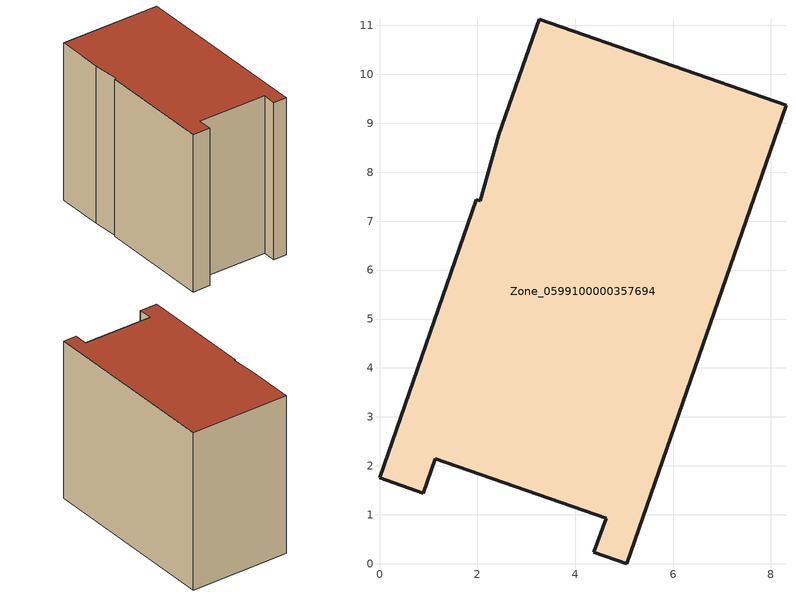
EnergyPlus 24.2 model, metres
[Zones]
Zone_0599100000357694
 floor ground (C_G): 2.44,8.76 3.26,11.12 8.31,9.37 5.05,0 4.38,0.23 4.63,0.93 1.14,2.15 0.9,1.44 0,1.75 1.98,7.44 2.05,7.41 z0
 wall outside (C_F): 2.05,7.41 1.98,7.44 0,1.75 0.9,1.44 1.14,2.15 4.63,0.93 4.38,0.23 5.05,0 8.31,9.37 3.26,11.12 2.44,8.76 2.05,7.41 z0:8.51
 roof outside (C_R): 3.26,11.12 2.44,8.76 2.05,7.41 1.98,7.44 0,1.75 0.9,1.44 1.14,2.15 4.63,0.93 4.38,0.23 5.05,0 8.31,9.37 z8.51
[BUILDING]
Pand.0599100000357694: North Axis=0; Terrain=City; Loads Convergence Tolerance Value=0.04; Temperature Convergence Tolerance Value=0.4; Solar Distribution=FullExterior; Maximum Number of Warmup Days=25; Minimum Number of Warmup Days=1
[Site:Location]
Rotterdam.The.Hague.AP_ZH_NLD Design_Conditions: Latitude=51.96; Longitude=4.45; Time Zone=1; Elevation=-4.5
[SITE:GROUNDTEMPERATURE:BUILDINGSURFACE]
18, 18, 18, 18, 18, 18, 18, 18, 18, 18, 18, 18
[MATERIAL] Thermal Absorptance=0.9; Solar Absorptance=0.7; Visible Absorptance=0.7
Name | Roughness | Thickness | Conductivity | Density | Specific Heat
G.TC.1992-2005 | MediumSmooth | 0.15 | 0.06 | 540 | 1210
F.TC.1992-2005 | Rough | 0.3 | 0.12 | 1920 | 840
R.TC.1992-2005 | MediumRough | 0.2 | 0.08 | 1500 | 1000
[CONSTRUCTION]
C_G: G.TC.1992-2005
C_F: F.TC.1992-2005
C_R: R.TC.1992-2005
[ZONE]
Zone_0599100000357694: Type=1; Multiplier=1; Ceiling Height=Autocalculate; Volume=Autocalculate; Floor Area=autocalculate; Part of Total Floor Area=Yes
[ZONEINFILTRATION:DESIGNFLOWRATE]
Infil_Zone_0599100000357694: Zone or ZoneList or Space or SpaceList=Zone_0599100000357694; Schedule=AlwaysOn; Design Flow Rate Calculation Method=Flow/Area; Flow Rate per Floor Area=0.0015; Constant Term Coefficient=1; Temperature Term Coefficient=0; Velocity Term Coefficient=0; Velocity Squared Term Coefficient=0
[HVACTEMPLATE:ZONE:IDEALLOADSAIRSYSTEM]
Zone_0599100000357694: Maximum Heating Supply Air Temperature=50; Minimum Cooling Supply Air Temperature=13; Maximum Heating Supply Air Humidity Ratio=0.0156; Minimum Cooling Supply Air Humidity Ratio=0.0077; Heating Limit=NoLimit; Cooling Limit=NoLimit; Dehumidification Control Type=ConstantSensibleHeatRatio; Cooling Sensible Heat Ratio=0.7; Dehumidification Setpoint=60; Humidification Control Type=None; Humidification Setpoint=30; Outdoor Air Method=None; Outdoor Air Flow Rate per Person=0.00944; Outdoor Air Flow Rate per Zone Floor Area=0; Outdoor Air Flow Rate per Zone=0; Demand Controlled Ventilation Type=None; Outdoor Air Economizer Type=NoEconomizer; Heat Recovery Type=None; Sensible Heat Recovery Effectiveness=0.7; Latent Heat Recovery Effectiveness=0.65
[ZONECONTROL:THERMOSTAT]
ThermostatControl_Zone_0599100000357694: Zone or ZoneList=Zone_0599100000357694; Control Type Schedule=DualSetpointControlType; Control 1=Thermostat_Zone_0599100000357694; Temperature Difference Between Cutout And Setpoint=0
[THERMOSTATSETPOINT:DUALSETPOINT]
Thermostat_Zone_0599100000357694: Heating Setpoint Temperature Schedule=HeatingSetpoint_Zone_0599100000357694; Cooling Setpoint Temperature Schedule=CoolingSetpoint_Zone_0599100000357694
[SCHEDULE:COMPACT]
HeatingSetpoint_Zone_0599100000357694: Through: 12/31, For: AllDays, Until: 24:00, 21
CoolingSetpoint_Zone_0599100000357694: Through: 12/31, For: AllDays, Until: 24:00, 24
DualSetpointControlType: Through: 12/31, For: AllDays, Until: 24:00, 4
AlwaysOn: Through: 12/31, For: AllDays, Until: 24:00, 1
